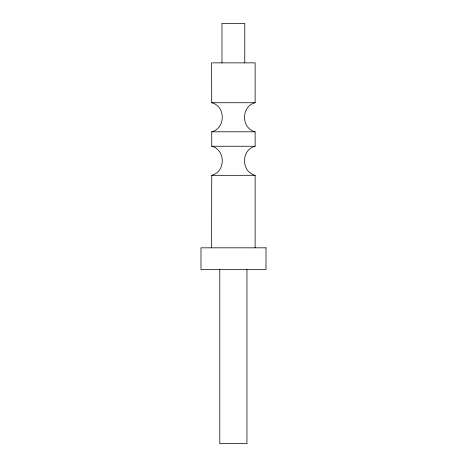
<?xml version="1.0" encoding="UTF-8"?>
<svg xmlns="http://www.w3.org/2000/svg" width="467" height="467" viewBox="0 0 467 467"><rect width="100%" height="100%" fill="white"/><g stroke="black" fill="none" stroke-linecap="round" stroke-linejoin="round"><path stroke-width="0.7" d="M211.609 247.819L211.738 175.318C225.777 171.809 225.777 149.755 211.738 146.247L211.738 131.799C225.777 128.291 225.777 106.237 211.738 102.728L211.609 62.864L255.128 62.864L255.128 102.728C241.019 106.196 241.019 128.332 255.128 131.799L255.128 146.247C241.019 149.714 241.019 171.85 255.128 175.318L255.128 247.819M211.738 102.728L255.128 102.728M211.738 131.799L255.128 131.799M211.738 146.247L255.128 146.247M211.738 175.318L255.128 175.318M246.95 269.576L246.95 443.65L219.794 443.65L219.794 269.576M244.772 62.864L244.772 23.35L221.971 23.35L221.971 62.864M266.009 247.819L200.991 247.819L200.991 269.576L266.009 269.576L266.009 247.819"/></g></svg>
